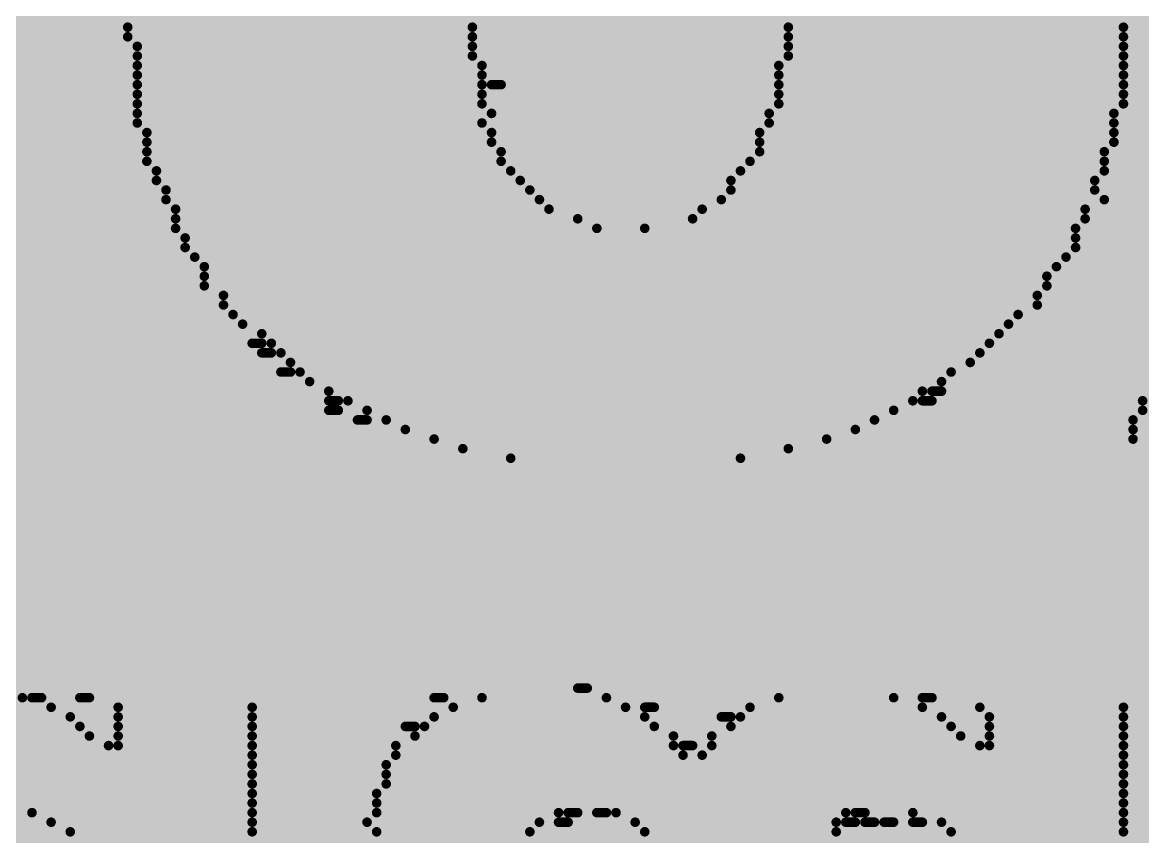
# Model space of a CAD drawing. Header units: inches. Extents: x -5 to 433, y -20 to 71.
# Drawn here: x 12.381 to 15.353, y 50.997 to 53.156 of the extents above; entities that cross this region are included whole.
import ezdxf

# ---------------------------------------------------------------- set-up
doc = ezdxf.new("R2010")
doc.units = ezdxf.units.IN
doc.layers.add('Bottom Overlay', color=54, linetype='Continuous')
doc.layers.add('Top Layer', color=1, linetype='Continuous')

msp = doc.modelspace()

# ---------------------------------------------------------------- hatches: boundary and pattern name
at = {"layer": 'Top Layer'}
msp.add_hatch(color=1, dxfattribs=at).paths.add_polyline_path([(10.3378, 7.1882), (15.6972, 7.1882), (15.6972, 56.9468), (10.3378, 56.9468)])

# ---------------------------------------------------------------- linework, layer by layer
at = {"layer": 'Bottom Overlay', "const_width": 0.0254}
for points in [[(12.6606, 53.1686), (13.575, 53.1686)], [(14.4132, 53.1686), (15.3276, 53.1686)], [(12.6606, 53.1432), (13.575, 53.1432)], [(14.4132, 53.1432), (15.3022, 53.1432)], [(12.6606, 53.1178), (13.575, 53.1178)], [(14.4132, 53.1178), (15.3022, 53.1178)], [(12.686, 53.0924), (13.575, 53.0924)], [(12.686, 53.067), (13.575, 53.067)], [(14.4132, 53.0924), (15.3022, 53.0924)], [(14.4132, 53.067), (15.3022, 53.067)], [(12.686, 53.0416), (13.6004, 53.0416)], [(14.3878, 53.0416), (15.3022, 53.0416)], [(12.686, 53.0162), (13.6004, 53.0162)], [(14.3878, 53.0162), (15.3022, 53.0162)], [(12.686, 52.9908), (13.6004, 52.9908)], [(13.6258, 52.9908), (13.6512, 52.9908)], [(14.3878, 52.9908), (15.3022, 52.9908)], [(12.686, 52.9654), (13.6004, 52.9654)], [(14.3878, 52.9654), (15.3022, 52.9654)], [(12.686, 52.94), (13.6004, 52.94)], [(14.3878, 52.94), (15.3022, 52.94)], [(12.686, 52.9146), (13.6258, 52.9146)], [(12.686, 52.8892), (13.6004, 52.8892)], [(14.3624, 52.9146), (15.2768, 52.9146)], [(14.3624, 52.8892), (15.2768, 52.8892)], [(12.7114, 52.8638), (13.6258, 52.8638)], [(14.337, 52.8638), (15.2768, 52.8638)], [(12.7114, 52.8384), (13.6258, 52.8384)], [(14.337, 52.8384), (15.2768, 52.8384)], [(12.7114, 52.813), (13.6512, 52.813)], [(14.337, 52.813), (15.2514, 52.813)], [(12.7114, 52.7876), (13.6512, 52.7876)], [(14.3116, 52.7876), (15.2514, 52.7876)], [(12.7368, 52.7622), (13.6766, 52.7622)], [(12.7368, 52.7368), (13.702, 52.7368)], [(14.2608, 52.7368), (15.226, 52.7368)], [(14.2862, 52.7622), (15.2514, 52.7622)], [(12.7622, 52.7114), (13.7274, 52.7114)], [(14.2608, 52.7114), (15.226, 52.7114)], [(12.7622, 52.686), (13.7528, 52.686)], [(14.2354, 52.686), (15.2514, 52.686)], [(12.7876, 52.6606), (13.7782, 52.6606)], [(14.1846, 52.6606), (15.2006, 52.6606)], [(12.7876, 52.6352), (13.8544, 52.6352)], [(14.1592, 52.6352), (15.2006, 52.6352)], [(12.7876, 52.6098), (13.9052, 52.6098)], [(14.0322, 52.6098), (15.1752, 52.6098)], [(12.813, 52.5844), (15.1752, 52.5844)], [(12.813, 52.559), (15.1752, 52.559)], [(12.8384, 52.5336), (15.1498, 52.5336)], [(12.8638, 52.5082), (15.1244, 52.5082)], [(12.8638, 52.4828), (15.099, 52.4828)], [(12.8638, 52.4574), (15.099, 52.4574)], [(12.9146, 52.432), (15.0736, 52.432)], [(12.9146, 52.4066), (15.0736, 52.4066)], [(12.94, 52.3812), (15.0228, 52.3812)], [(12.9654, 52.3558), (14.9974, 52.3558)], [(13.0162, 52.3304), (14.972, 52.3304)], [(12.9908, 52.305), (13.0162, 52.305)], [(13.0416, 52.305), (14.9466, 52.305)], [(13.0162, 52.2796), (13.0416, 52.2796)], [(13.067, 52.2796), (14.9212, 52.2796)], [(13.0924, 52.2542), (14.8958, 52.2542)], [(13.067, 52.2288), (13.0924, 52.2288)], [(13.1178, 52.2288), (14.845, 52.2288)], [(13.1432, 52.2034), (14.8196, 52.2034)], [(13.194, 52.178), (14.7688, 52.178)], [(14.7942, 52.178), (14.8196, 52.178)], [(13.194, 52.1526), (13.2194, 52.1526)], [(13.2448, 52.1526), (14.7434, 52.1526)], [(14.7688, 52.1526), (14.7942, 52.1526)], [(15.353, 52.1526), (16.496, 52.1526)], [(13.194, 52.1272), (13.2194, 52.1272)], [(13.2956, 52.1272), (14.6926, 52.1272)], [(15.353, 52.1272), (16.5214, 52.1272)], [(13.2702, 52.1018), (13.2956, 52.1018)], [(13.3464, 52.1018), (14.6418, 52.1018)], [(15.3276, 52.1018), (16.4706, 52.1018)], [(13.3972, 52.0764), (14.591, 52.0764)], [(15.3276, 52.0764), (16.4706, 52.0764)], [(13.4734, 52.051), (14.5148, 52.051)], [(13.5496, 52.0256), (14.4132, 52.0256)], [(15.3276, 52.051), (16.4452, 52.051)], [(13.6766, 52.0002), (14.2862, 52.0002)], [(13.8544, 51.3906), (13.8798, 51.3906)], [(12.0764, 51.3652), (12.3812, 51.3652)], [(12.4066, 51.3652), (12.432, 51.3652)], [(12.5336, 51.3652), (12.559, 51.3652)], [(13.4734, 51.3652), (13.4988, 51.3652)], [(13.6004, 51.3652), (13.9306, 51.3652)], [(14.3878, 51.3652), (14.6926, 51.3652)], [(14.7688, 51.3652), (14.7942, 51.3652)], [(11.9494, 51.3144), (12.5082, 51.3144)], [(12.0002, 51.3398), (12.4574, 51.3398)], [(12.6352, 51.3398), (12.9908, 51.3398)], [(12.6352, 51.3144), (12.9908, 51.3144)], [(13.4734, 51.3144), (14.0322, 51.3144)], [(13.5242, 51.3398), (13.9814, 51.3398)], [(14.0322, 51.3398), (14.0576, 51.3398)], [(14.2354, 51.3144), (14.2608, 51.3144)], [(14.2862, 51.3144), (14.8196, 51.3144)], [(14.3116, 51.3398), (14.7688, 51.3398)], [(14.9212, 51.3398), (15.3022, 51.3398)], [(14.9466, 51.3144), (15.3022, 51.3144)], [(11.924, 51.289), (12.5336, 51.289)], [(12.6352, 51.289), (12.9908, 51.289)], [(13.3972, 51.289), (13.4226, 51.289)], [(13.448, 51.289), (14.0576, 51.289)], [(14.2608, 51.289), (14.845, 51.289)], [(14.9466, 51.289), (15.3022, 51.289)], [(11.8986, 51.2636), (12.559, 51.2636)], [(12.6352, 51.2636), (12.9908, 51.2636)], [(13.4226, 51.2636), (14.1084, 51.2636)], [(14.21, 51.2636), (14.8704, 51.2636)], [(14.9466, 51.2636), (15.3022, 51.2636)], [(11.8732, 51.2382), (12.6098, 51.2382)], [(12.6352, 51.2382), (12.9908, 51.2382)], [(13.3718, 51.2382), (14.1084, 51.2382)], [(14.1338, 51.2382), (14.1592, 51.2382)], [(14.21, 51.2382), (14.9212, 51.2382)], [(14.9466, 51.2382), (15.3022, 51.2382)], [(11.8478, 51.2128), (12.9908, 51.2128)], [(13.3718, 51.2128), (14.1338, 51.2128)], [(14.1846, 51.2128), (15.3022, 51.2128)], [(11.797, 51.162), (12.9908, 51.162)], [(11.8224, 51.1874), (12.9908, 51.1874)], [(13.3464, 51.1874), (15.3022, 51.1874)], [(13.3464, 51.162), (15.3022, 51.162)], [(11.7716, 51.1366), (12.9908, 51.1366)], [(13.3464, 51.1366), (15.3022, 51.1366)], [(11.7716, 51.1112), (12.9908, 51.1112)], [(13.321, 51.1112), (15.3022, 51.1112)], [(11.7462, 51.0858), (12.9908, 51.0858)], [(13.321, 51.0858), (15.3022, 51.0858)], [(12.4066, 51.0604), (12.9908, 51.0604)], [(13.321, 51.0604), (13.8036, 51.0604)], [(13.829, 51.0604), (13.8544, 51.0604)], [(13.9052, 51.0604), (13.9306, 51.0604)], [(13.956, 51.0604), (14.5656, 51.0604)], [(14.591, 51.0604), (14.6164, 51.0604)], [(14.7434, 51.0604), (15.3022, 51.0604)], [(12.4574, 51.035), (12.9908, 51.035)], [(13.2956, 51.035), (13.7528, 51.035)], [(13.8036, 51.035), (13.829, 51.035)], [(14.0068, 51.035), (14.5402, 51.035)], [(14.5656, 51.035), (14.591, 51.035)], [(14.6164, 51.035), (14.6418, 51.035)], [(14.6672, 51.035), (14.6926, 51.035)], [(14.7434, 51.035), (14.7688, 51.035)], [(14.8196, 51.035), (15.3022, 51.035)], [(12.5082, 51.0096), (12.9908, 51.0096)], [(12.5082, 50.9842), (12.9908, 50.9842)], [(13.321, 51.0096), (13.7274, 51.0096)], [(13.321, 50.9842), (13.702, 50.9842)], [(14.0322, 51.0096), (14.5402, 51.0096)], [(14.0576, 50.9842), (14.5148, 50.9842)], [(14.845, 51.0096), (15.3022, 51.0096)], [(14.845, 50.9842), (15.3022, 50.9842)]]:
    msp.add_lwpolyline(points, dxfattribs=at)
at = {"layer": 'Bottom Overlay', "const_width": 0.0127}
for points in [[(12.6543, 53.1432, 1), (12.667, 53.1432, 1)], [(13.5687, 53.1432, 1), (13.5814, 53.1432, 1)], [(14.4069, 53.1432, 1), (14.4196, 53.1432, 1)], [(15.2959, 53.1432, 1), (15.3086, 53.1432, 1)], [(12.6543, 53.1178, 1), (12.667, 53.1178, 1)], [(13.5687, 53.1178, 1), (13.5814, 53.1178, 1)], [(14.4069, 53.1178, 1), (14.4196, 53.1178, 1)], [(15.2959, 53.1178, 1), (15.3086, 53.1178, 1)], [(12.6797, 53.0924, 1), (12.6924, 53.0924, 1)], [(12.6797, 53.067, 1), (12.6924, 53.067, 1)], [(13.5687, 53.0924, 1), (13.5814, 53.0924, 1)], [(13.5687, 53.067, 1), (13.5814, 53.067, 1)], [(14.4069, 53.0924, 1), (14.4196, 53.0924, 1)], [(14.4069, 53.067, 1), (14.4196, 53.067, 1)], [(15.2959, 53.0924, 1), (15.3086, 53.0924, 1)], [(15.2959, 53.067, 1), (15.3086, 53.067, 1)], [(12.6797, 53.0416, 1), (12.6924, 53.0416, 1)], [(13.5941, 53.0416, 1), (13.6068, 53.0416, 1)], [(14.3815, 53.0416, 1), (14.3942, 53.0416, 1)], [(15.2959, 53.0416, 1), (15.3086, 53.0416, 1)], [(12.6797, 53.0162, 1), (12.6924, 53.0162, 1)], [(13.5941, 53.0162, 1), (13.6068, 53.0162, 1)], [(14.3815, 53.0162, 1), (14.3942, 53.0162, 1)], [(15.2959, 53.0162, 1), (15.3086, 53.0162, 1)], [(12.6797, 52.9908, 1), (12.6924, 52.9908, 1)], [(13.5941, 52.9908, 1), (13.6068, 52.9908, 1)], [(13.6195, 52.9908, 1), (13.6322, 52.9908, 1)], [(13.6449, 52.9908, 1), (13.6576, 52.9908, 1)], [(14.3815, 52.9908, 1), (14.3942, 52.9908, 1)], [(15.2959, 52.9908, 1), (15.3086, 52.9908, 1)], [(12.6797, 52.9654, 1), (12.6924, 52.9654, 1)], [(13.5941, 52.9654, 1), (13.6068, 52.9654, 1)], [(14.3815, 52.9654, 1), (14.3942, 52.9654, 1)], [(15.2959, 52.9654, 1), (15.3086, 52.9654, 1)], [(12.6797, 52.94, 1), (12.6924, 52.94, 1)], [(13.5941, 52.94, 1), (13.6068, 52.94, 1)], [(14.3815, 52.94, 1), (14.3942, 52.94, 1)], [(15.2959, 52.94, 1), (15.3086, 52.94, 1)], [(12.6797, 52.9146, 1), (12.6924, 52.9146, 1)], [(12.6797, 52.8892, 1), (12.6924, 52.8892, 1)], [(13.5941, 52.8892, 1), (13.6068, 52.8892, 1)], [(13.6195, 52.9146, 1), (13.6322, 52.9146, 1)], [(14.3561, 52.9146, 1), (14.3688, 52.9146, 1)], [(14.3561, 52.8892, 1), (14.3688, 52.8892, 1)], [(15.2705, 52.9146, 1), (15.2832, 52.9146, 1)], [(15.2705, 52.8892, 1), (15.2832, 52.8892, 1)], [(12.7051, 52.8638, 1), (12.7178, 52.8638, 1)], [(13.6195, 52.8638, 1), (13.6322, 52.8638, 1)], [(14.3307, 52.8638, 1), (14.3434, 52.8638, 1)], [(15.2705, 52.8638, 1), (15.2832, 52.8638, 1)], [(12.7051, 52.8384, 1), (12.7178, 52.8384, 1)], [(13.6195, 52.8384, 1), (13.6322, 52.8384, 1)], [(14.3307, 52.8384, 1), (14.3434, 52.8384, 1)], [(15.2705, 52.8384, 1), (15.2832, 52.8384, 1)], [(12.7051, 52.813, 1), (12.7178, 52.813, 1)], [(13.6449, 52.813, 1), (13.6576, 52.813, 1)], [(14.3307, 52.813, 1), (14.3434, 52.813, 1)], [(15.2451, 52.813, 1), (15.2578, 52.813, 1)], [(12.7051, 52.7876, 1), (12.7178, 52.7876, 1)], [(13.6449, 52.7876, 1), (13.6576, 52.7876, 1)], [(14.3053, 52.7876, 1), (14.318, 52.7876, 1)], [(15.2451, 52.7876, 1), (15.2578, 52.7876, 1)], [(12.7305, 52.7622, 1), (12.7432, 52.7622, 1)], [(12.7305, 52.7368, 1), (12.7432, 52.7368, 1)], [(13.6703, 52.7622, 1), (13.683, 52.7622, 1)], [(13.6957, 52.7368, 1), (13.7084, 52.7368, 1)], [(14.2545, 52.7368, 1), (14.2672, 52.7368, 1)], [(14.2799, 52.7622, 1), (14.2926, 52.7622, 1)], [(15.2197, 52.7368, 1), (15.2324, 52.7368, 1)], [(15.2451, 52.7622, 1), (15.2578, 52.7622, 1)], [(12.7559, 52.7114, 1), (12.7686, 52.7114, 1)], [(13.7211, 52.7114, 1), (13.7338, 52.7114, 1)], [(14.2545, 52.7114, 1), (14.2672, 52.7114, 1)], [(15.2197, 52.7114, 1), (15.2324, 52.7114, 1)], [(12.7559, 52.686, 1), (12.7686, 52.686, 1)], [(13.7465, 52.686, 1), (13.7592, 52.686, 1)], [(14.2291, 52.686, 1), (14.2418, 52.686, 1)], [(15.2451, 52.686, 1), (15.2578, 52.686, 1)], [(12.7813, 52.6606, 1), (12.794, 52.6606, 1)], [(13.7719, 52.6606, 1), (13.7846, 52.6606, 1)], [(14.1783, 52.6606, 1), (14.191, 52.6606, 1)], [(15.1943, 52.6606, 1), (15.207, 52.6606, 1)], [(12.7813, 52.6352, 1), (12.794, 52.6352, 1)], [(13.8481, 52.6352, 1), (13.8608, 52.6352, 1)], [(14.1529, 52.6352, 1), (14.1656, 52.6352, 1)], [(15.1943, 52.6352, 1), (15.207, 52.6352, 1)], [(12.7813, 52.6098, 1), (12.794, 52.6098, 1)], [(13.8989, 52.6098, 1), (13.9116, 52.6098, 1)], [(14.0259, 52.6098, 1), (14.0386, 52.6098, 1)], [(15.1689, 52.6098, 1), (15.1816, 52.6098, 1)], [(12.8067, 52.5844, 1), (12.8194, 52.5844, 1)], [(12.8067, 52.559, 1), (12.8194, 52.559, 1)], [(15.1689, 52.5844, 1), (15.1816, 52.5844, 1)], [(15.1689, 52.559, 1), (15.1816, 52.559, 1)], [(12.8321, 52.5336, 1), (12.8448, 52.5336, 1)], [(15.1435, 52.5336, 1), (15.1562, 52.5336, 1)], [(12.8575, 52.5082, 1), (12.8702, 52.5082, 1)], [(15.1181, 52.5082, 1), (15.1308, 52.5082, 1)], [(12.8575, 52.4828, 1), (12.8702, 52.4828, 1)], [(15.0927, 52.4828, 1), (15.1054, 52.4828, 1)], [(12.8575, 52.4574, 1), (12.8702, 52.4574, 1)], [(15.0927, 52.4574, 1), (15.1054, 52.4574, 1)], [(12.9083, 52.432, 1), (12.921, 52.432, 1)], [(15.0673, 52.432, 1), (15.08, 52.432, 1)], [(12.9083, 52.4066, 1), (12.921, 52.4066, 1)], [(12.9337, 52.3812, 1), (12.9464, 52.3812, 1)], [(15.0165, 52.3812, 1), (15.0292, 52.3812, 1)], [(15.0673, 52.4066, 1), (15.08, 52.4066, 1)], [(12.9591, 52.3558, 1), (12.9718, 52.3558, 1)], [(14.9911, 52.3558, 1), (15.0038, 52.3558, 1)], [(13.0099, 52.3304, 1), (13.0226, 52.3304, 1)], [(14.9657, 52.3304, 1), (14.9784, 52.3304, 1)], [(12.9845, 52.305, 1), (12.9972, 52.305, 1)], [(13.0099, 52.305, 1), (13.0226, 52.305, 1)], [(13.0353, 52.305, 1), (13.048, 52.305, 1)], [(14.9403, 52.305, 1), (14.953, 52.305, 1)], [(13.0099, 52.2796, 1), (13.0226, 52.2796, 1)], [(13.0353, 52.2796, 1), (13.048, 52.2796, 1)], [(13.0607, 52.2796, 1), (13.0734, 52.2796, 1)], [(14.9149, 52.2796, 1), (14.9276, 52.2796, 1)], [(13.0861, 52.2542, 1), (13.0988, 52.2542, 1)], [(14.8895, 52.2542, 1), (14.9022, 52.2542, 1)], [(13.0607, 52.2288, 1), (13.0734, 52.2288, 1)], [(13.0861, 52.2288, 1), (13.0988, 52.2288, 1)], [(13.1115, 52.2288, 1), (13.1242, 52.2288, 1)], [(13.1369, 52.2034, 1), (13.1496, 52.2034, 1)], [(14.8133, 52.2034, 1), (14.826, 52.2034, 1)], [(14.8387, 52.2288, 1), (14.8514, 52.2288, 1)], [(13.1877, 52.178, 1), (13.2004, 52.178, 1)], [(14.7625, 52.178, 1), (14.7752, 52.178, 1)], [(14.7879, 52.178, 1), (14.8006, 52.178, 1)], [(14.8133, 52.178, 1), (14.826, 52.178, 1)], [(13.1877, 52.1526, 1), (13.2004, 52.1526, 1)], [(13.2131, 52.1526, 1), (13.2258, 52.1526, 1)], [(13.2385, 52.1526, 1), (13.2512, 52.1526, 1)], [(14.7371, 52.1526, 1), (14.7498, 52.1526, 1)], [(14.7625, 52.1526, 1), (14.7752, 52.1526, 1)], [(14.7879, 52.1526, 1), (14.8006, 52.1526, 1)], [(15.3467, 52.1526, 1), (15.3594, 52.1526, 1)], [(13.1877, 52.1272, 1), (13.2004, 52.1272, 1)], [(13.2131, 52.1272, 1), (13.2258, 52.1272, 1)], [(13.2893, 52.1272, 1), (13.302, 52.1272, 1)], [(14.6863, 52.1272, 1), (14.699, 52.1272, 1)], [(15.3467, 52.1272, 1), (15.3594, 52.1272, 1)], [(13.2639, 52.1018, 1), (13.2766, 52.1018, 1)], [(13.2893, 52.1018, 1), (13.302, 52.1018, 1)], [(13.3401, 52.1018, 1), (13.3528, 52.1018, 1)], [(14.6355, 52.1018, 1), (14.6482, 52.1018, 1)], [(15.3213, 52.1018, 1), (15.334, 52.1018, 1)], [(13.3909, 52.0764, 1), (13.4036, 52.0764, 1)], [(14.5847, 52.0764, 1), (14.5974, 52.0764, 1)], [(15.3213, 52.0764, 1), (15.334, 52.0764, 1)], [(13.4671, 52.051, 1), (13.4798, 52.051, 1)], [(13.5433, 52.0256, 1), (13.556, 52.0256, 1)], [(14.4069, 52.0256, 1), (14.4196, 52.0256, 1)], [(14.5085, 52.051, 1), (14.5212, 52.051, 1)], [(15.3213, 52.051, 1), (15.334, 52.051, 1)], [(13.6703, 52.0002, 1), (13.683, 52.0002, 1)], [(14.2799, 52.0002, 1), (14.2926, 52.0002, 1)], [(13.8481, 51.3906, 1), (13.8608, 51.3906, 1)], [(13.8735, 51.3906, 1), (13.8862, 51.3906, 1)], [(12.3749, 51.3652, 1), (12.3876, 51.3652, 1)], [(12.4003, 51.3652, 1), (12.413, 51.3652, 1)], [(12.4257, 51.3652, 1), (12.4384, 51.3652, 1)], [(12.5273, 51.3652, 1), (12.54, 51.3652, 1)], [(12.5527, 51.3652, 1), (12.5654, 51.3652, 1)], [(13.4671, 51.3652, 1), (13.4798, 51.3652, 1)], [(13.4925, 51.3652, 1), (13.5052, 51.3652, 1)], [(13.5941, 51.3652, 1), (13.6068, 51.3652, 1)], [(13.9243, 51.3652, 1), (13.937, 51.3652, 1)], [(14.3815, 51.3652, 1), (14.3942, 51.3652, 1)], [(14.6863, 51.3652, 1), (14.699, 51.3652, 1)], [(14.7625, 51.3652, 1), (14.7752, 51.3652, 1)], [(14.7879, 51.3652, 1), (14.8006, 51.3652, 1)], [(12.4511, 51.3398, 1), (12.4638, 51.3398, 1)], [(12.5019, 51.3144, 1), (12.5146, 51.3144, 1)], [(12.6289, 51.3398, 1), (12.6416, 51.3398, 1)], [(12.6289, 51.3144, 1), (12.6416, 51.3144, 1)], [(12.9845, 51.3398, 1), (12.9972, 51.3398, 1)], [(12.9845, 51.3144, 1), (12.9972, 51.3144, 1)], [(13.4671, 51.3144, 1), (13.4798, 51.3144, 1)], [(13.5179, 51.3398, 1), (13.5306, 51.3398, 1)], [(13.9751, 51.3398, 1), (13.9878, 51.3398, 1)], [(14.0259, 51.3398, 1), (14.0386, 51.3398, 1)], [(14.0259, 51.3144, 1), (14.0386, 51.3144, 1)], [(14.0513, 51.3398, 1), (14.064, 51.3398, 1)], [(14.2291, 51.3144, 1), (14.2418, 51.3144, 1)], [(14.2545, 51.3144, 1), (14.2672, 51.3144, 1)], [(14.2799, 51.3144, 1), (14.2926, 51.3144, 1)], [(14.3053, 51.3398, 1), (14.318, 51.3398, 1)], [(14.7625, 51.3398, 1), (14.7752, 51.3398, 1)], [(14.8133, 51.3144, 1), (14.826, 51.3144, 1)], [(14.9149, 51.3398, 1), (14.9276, 51.3398, 1)], [(14.9403, 51.3144, 1), (14.953, 51.3144, 1)], [(15.2959, 51.3398, 1), (15.3086, 51.3398, 1)], [(15.2959, 51.3144, 1), (15.3086, 51.3144, 1)], [(12.5273, 51.289, 1), (12.54, 51.289, 1)], [(12.6289, 51.289, 1), (12.6416, 51.289, 1)], [(12.9845, 51.289, 1), (12.9972, 51.289, 1)], [(13.3909, 51.289, 1), (13.4036, 51.289, 1)], [(13.4163, 51.289, 1), (13.429, 51.289, 1)], [(13.4417, 51.289, 1), (13.4544, 51.289, 1)], [(14.0513, 51.289, 1), (14.064, 51.289, 1)], [(14.2545, 51.289, 1), (14.2672, 51.289, 1)], [(14.8387, 51.289, 1), (14.8514, 51.289, 1)], [(14.9403, 51.289, 1), (14.953, 51.289, 1)], [(15.2959, 51.289, 1), (15.3086, 51.289, 1)], [(12.5527, 51.2636, 1), (12.5654, 51.2636, 1)], [(12.6289, 51.2636, 1), (12.6416, 51.2636, 1)], [(12.9845, 51.2636, 1), (12.9972, 51.2636, 1)], [(13.4163, 51.2636, 1), (13.429, 51.2636, 1)], [(14.1021, 51.2636, 1), (14.1148, 51.2636, 1)], [(14.2037, 51.2636, 1), (14.2164, 51.2636, 1)], [(14.8641, 51.2636, 1), (14.8768, 51.2636, 1)], [(14.9403, 51.2636, 1), (14.953, 51.2636, 1)], [(15.2959, 51.2636, 1), (15.3086, 51.2636, 1)], [(12.6035, 51.2382, 1), (12.6162, 51.2382, 1)], [(12.6289, 51.2382, 1), (12.6416, 51.2382, 1)], [(12.9845, 51.2382, 1), (12.9972, 51.2382, 1)], [(13.3655, 51.2382, 1), (13.3782, 51.2382, 1)], [(14.1021, 51.2382, 1), (14.1148, 51.2382, 1)], [(14.1275, 51.2382, 1), (14.1402, 51.2382, 1)], [(14.1529, 51.2382, 1), (14.1656, 51.2382, 1)], [(14.2037, 51.2382, 1), (14.2164, 51.2382, 1)], [(14.9149, 51.2382, 1), (14.9276, 51.2382, 1)], [(14.9403, 51.2382, 1), (14.953, 51.2382, 1)], [(15.2959, 51.2382, 1), (15.3086, 51.2382, 1)], [(12.9845, 51.2128, 1), (12.9972, 51.2128, 1)], [(13.3655, 51.2128, 1), (13.3782, 51.2128, 1)], [(14.1275, 51.2128, 1), (14.1402, 51.2128, 1)], [(14.1783, 51.2128, 1), (14.191, 51.2128, 1)], [(15.2959, 51.2128, 1), (15.3086, 51.2128, 1)], [(12.9845, 51.1874, 1), (12.9972, 51.1874, 1)], [(12.9845, 51.162, 1), (12.9972, 51.162, 1)], [(13.3401, 51.1874, 1), (13.3528, 51.1874, 1)], [(13.3401, 51.162, 1), (13.3528, 51.162, 1)], [(15.2959, 51.1874, 1), (15.3086, 51.1874, 1)], [(15.2959, 51.162, 1), (15.3086, 51.162, 1)], [(12.9845, 51.1366, 1), (12.9972, 51.1366, 1)], [(13.3401, 51.1366, 1), (13.3528, 51.1366, 1)], [(15.2959, 51.1366, 1), (15.3086, 51.1366, 1)], [(12.9845, 51.1112, 1), (12.9972, 51.1112, 1)], [(13.3147, 51.1112, 1), (13.3274, 51.1112, 1)], [(15.2959, 51.1112, 1), (15.3086, 51.1112, 1)], [(12.9845, 51.0858, 1), (12.9972, 51.0858, 1)], [(13.3147, 51.0858, 1), (13.3274, 51.0858, 1)], [(15.2959, 51.0858, 1), (15.3086, 51.0858, 1)], [(12.4003, 51.0604, 1), (12.413, 51.0604, 1)], [(12.9845, 51.0604, 1), (12.9972, 51.0604, 1)], [(13.3147, 51.0604, 1), (13.3274, 51.0604, 1)], [(13.7973, 51.0604, 1), (13.81, 51.0604, 1)], [(13.8227, 51.0604, 1), (13.8354, 51.0604, 1)], [(13.8481, 51.0604, 1), (13.8608, 51.0604, 1)], [(13.8989, 51.0604, 1), (13.9116, 51.0604, 1)], [(13.9243, 51.0604, 1), (13.937, 51.0604, 1)], [(13.9497, 51.0604, 1), (13.9624, 51.0604, 1)], [(14.5593, 51.0604, 1), (14.572, 51.0604, 1)], [(14.5847, 51.0604, 1), (14.5974, 51.0604, 1)], [(14.6101, 51.0604, 1), (14.6228, 51.0604, 1)], [(14.7371, 51.0604, 1), (14.7498, 51.0604, 1)], [(15.2959, 51.0604, 1), (15.3086, 51.0604, 1)], [(12.4511, 51.035, 1), (12.4638, 51.035, 1)], [(12.9845, 51.035, 1), (12.9972, 51.035, 1)], [(13.2893, 51.035, 1), (13.302, 51.035, 1)], [(13.7465, 51.035, 1), (13.7592, 51.035, 1)], [(13.7973, 51.035, 1), (13.81, 51.035, 1)], [(13.8227, 51.035, 1), (13.8354, 51.035, 1)], [(14.0005, 51.035, 1), (14.0132, 51.035, 1)], [(14.5339, 51.035, 1), (14.5466, 51.035, 1)], [(14.5593, 51.035, 1), (14.572, 51.035, 1)], [(14.5847, 51.035, 1), (14.5974, 51.035, 1)], [(14.6101, 51.035, 1), (14.6228, 51.035, 1)], [(14.6355, 51.035, 1), (14.6482, 51.035, 1)], [(14.6609, 51.035, 1), (14.6736, 51.035, 1)], [(14.6863, 51.035, 1), (14.699, 51.035, 1)], [(14.7371, 51.035, 1), (14.7498, 51.035, 1)], [(14.7625, 51.035, 1), (14.7752, 51.035, 1)], [(14.8133, 51.035, 1), (14.826, 51.035, 1)], [(15.2959, 51.035, 1), (15.3086, 51.035, 1)], [(12.5019, 51.0096, 1), (12.5146, 51.0096, 1)], [(12.9845, 51.0096, 1), (12.9972, 51.0096, 1)], [(13.3147, 51.0096, 1), (13.3274, 51.0096, 1)], [(13.7211, 51.0096, 1), (13.7338, 51.0096, 1)], [(14.0259, 51.0096, 1), (14.0386, 51.0096, 1)], [(14.5339, 51.0096, 1), (14.5466, 51.0096, 1)], [(14.8387, 51.0096, 1), (14.8514, 51.0096, 1)], [(15.2959, 51.0096, 1), (15.3086, 51.0096, 1)]]:
    msp.add_lwpolyline(points, format="xyb", close=True, dxfattribs=at)

doc.saveas('drawing.dxf')
